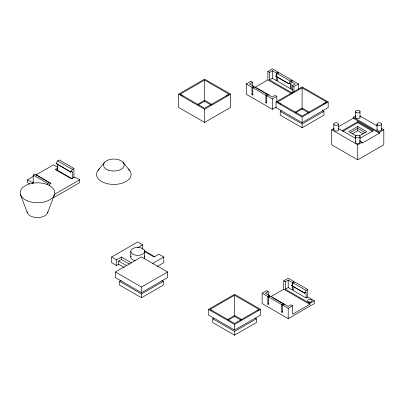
<?xml version="1.0" encoding="UTF-8"?>
<svg xmlns="http://www.w3.org/2000/svg" width="404" height="404" viewBox="0 0 404 404"><rect width="100%" height="100%" fill="white"/><g stroke="black" fill="none" stroke-linecap="round" stroke-linejoin="round"><path stroke-width="0.61" d="M47.551 213.019L54.267 195.152M57.631 164.054L57.631 170.326L72.296 178.79L72.296 171.266L70.801 172.129L56.136 163.509L57.631 160.918L59.262 159.974L73.927 168.443L73.927 177.851M70.801 172.129L72.296 169.382L73.927 168.443M291.37 87.971L290.284 88.602L290.284 82.956L288.784 83.82L275.75 76.139L277.245 73.548L278.876 72.604L291.91 80.133L291.91 81.386M288.784 83.82L290.284 81.073L291.91 80.133M307.762 297.011L306.131 297.95L306.131 292.309L304.636 293.173L291.597 285.643L293.097 282.901L294.723 281.957L307.762 289.486L307.762 297.011L314.282 300.773L314.282 303.596L288.204 318.65L262.13 303.596L262.13 293.248L266.615 290.663L268.241 291.602L268.241 295.364M304.636 293.173L306.131 290.425L307.762 289.486M98.106 170.281L104.389 162.539M226.553 96.001L229.053 94.183L204.606 80.068L180.164 94.183L182.659 96.001M323.548 104.141L326.543 101.96L302.101 87.845L277.654 101.96L278.654 102.687M257.52 310.469L259.014 309.378L234.572 295.263L210.131 309.378L211.625 310.469M33.189 183.184L33.189 175.028L34.815 174.089L50.98 183.421L49.485 184.436L49.485 185.694M29.654 183.906L27.482 182.648L27.482 179.825L33.456 176.376M35.633 175.124L53.555 164.776L57.903 167.281M178.533 94.183L204.606 79.128L230.679 94.183L230.679 107.353L204.606 122.407L178.533 107.353L178.533 94.183L204.606 109.237L230.679 94.183M27.482 179.825L32.37 182.648L33.456 182.022M57.903 167.912L55.186 169.478L71.483 178.886L74.74 177.002L79.628 179.825L79.628 182.648L53.555 197.702L53.555 196.011M56.272 170.17L57.903 169.226M33.189 175.028L47.854 183.497L49.485 182.558M197.228 104.56L204.606 100.298L211.989 104.56M198.278 104.888L204.606 101.237L210.933 104.888M54.101 194.566L79.628 179.825M276.159 107.105L272.357 109.297L246.283 94.248L246.283 83.896L250.763 81.31L252.394 82.249L252.394 86.012M291.234 93.385L267.877 79.896L267.877 71.432L272.357 68.842L278.058 72.134L278.058 73.392M229.053 94.183L204.606 108.292L180.164 94.183M252.394 82.249L249.541 83.896L253.616 86.249L253.616 87.501M267.877 71.432L269.503 72.372L272.357 70.725L276.432 73.079L278.058 72.134M246.283 83.896L251.985 87.188L253.616 86.249M251.985 87.188L251.985 94.718L252.803 95.187L252.803 87.658L254.429 86.719L272.357 97.066L275.21 95.42L276.836 96.364L276.836 101.808M254.51 87.618L267.877 79.896M269.503 72.372L269.503 79.896L272.357 78.25L276.432 80.603L277.518 79.977M251.985 94.718L253.076 94.087M252.803 87.658L265.837 95.187L267.468 94.243M265.837 95.187L265.837 102.712L266.655 103.182L266.655 95.657L268.281 94.718M292.627 89.951L291.097 89.072L291.097 81.542L292.728 80.603L298.43 83.896L298.43 89.375M292.319 92.44L292.319 85.542L295.173 83.896L291.097 81.542M265.837 102.712L266.923 102.086M266.655 95.657L272.357 98.95L276.836 96.364M292.319 85.542L293.95 86.481L298.43 83.896M276.023 101.96L302.101 86.905L328.174 101.96L328.174 107.6L302.101 122.654L276.023 107.6L276.023 101.96L302.101 117.014L328.174 101.96M322.296 110.418L323.937 111.368L323.937 115.13L302.101 127.735L280.26 115.13L280.26 111.368L281.901 110.418M295.243 112.029L302.101 108.075L309.479 112.337M295.773 112.665L302.101 109.014L308.424 112.665M326.543 101.96L302.101 116.069L277.654 101.96M280.26 111.368L302.101 123.972L323.937 111.368M381.629 128.492L383.8 129.745L383.8 144.799L357.727 159.853L331.654 144.799L331.654 129.745L334.143 128.31M353.248 117.281L379.321 132.335L379.321 133.275L353.248 118.221L353.248 117.281L355.737 115.842M124.078 267.397L118.645 264.261L116.529 265.484L111.64 262.661L111.64 257.015L137.713 241.961L142.602 244.784L142.602 249.172M338.274 126.866L353.248 118.221M111.64 257.015L116.529 259.838L121.417 257.015L131.734 262.974M137.713 247.607L142.602 244.784M342.244 130.689L357.727 121.75L373.205 130.689L359.863 138.39M342.779 131.32L357.727 122.69L372.675 131.32M118.645 264.261L118.645 261.06L121.417 259.459L129.563 264.166M359.308 135.89L366.691 131.628L357.727 126.452L348.763 131.628L356.146 135.89M350.344 132.598L357.727 128.336L365.11 132.598M352.293 133.825L357.727 130.689L363.161 133.825M115.413 271.973L141.486 256.919L167.559 271.973L167.559 277.614L141.486 292.668L115.413 277.614L115.413 271.973L141.486 287.022L167.559 271.973M161.681 280.432L163.322 281.381L163.322 285.143L141.486 297.748L119.65 285.143L119.65 281.381L121.286 280.432M331.654 129.745L357.727 144.799L362.206 142.213L362.206 143.152L379.321 133.275M379.321 132.335L383.8 129.745M152.379 263.6L163.787 257.015L163.787 262.661L157.267 266.423M119.65 281.381L141.486 293.986L163.322 281.381M208.499 309.378L234.572 294.324L260.646 309.378L260.646 315.024L234.572 330.078L208.499 315.024L208.499 309.378L234.572 324.432L260.646 309.378M255.318 318.155L256.409 318.786L256.409 322.549L234.572 335.158L212.736 322.549L212.736 318.786L213.827 318.155M293.91 281.487L292.279 282.426L288.204 280.078L285.355 281.724L285.355 289.249L309.797 303.364L309.797 304.303L283.724 289.249L283.724 280.78L288.204 278.194L293.91 281.487L293.91 282.744M268.241 291.602L265.393 293.248L269.463 295.602L269.463 296.854M227.189 319.756L234.572 315.494L241.956 319.756M262.13 293.248L267.837 296.541L269.463 295.602M228.245 320.089L234.572 316.433L240.9 320.089M267.837 296.541L267.837 304.066L268.65 304.54L268.65 297.011L270.281 296.071L288.204 306.419L291.057 304.773L292.688 305.712L292.688 314.181L309.797 304.303M270.892 296.657L283.724 289.249M285.355 289.249L288.204 287.603L292.279 289.956L293.365 289.33M267.837 304.066L268.923 303.439M259.014 309.378L234.572 323.493L210.131 309.378M212.736 318.786L234.572 331.396L256.409 318.786M268.65 297.011L281.689 304.54L283.315 303.596M281.689 304.54L281.689 312.065L282.502 312.534L282.502 305.01L284.133 304.066M281.689 312.065L282.775 311.439M282.502 305.01L288.204 308.303L292.688 305.712M309.797 303.364L314.282 300.773M359.898 115.948L377.28 125.982M277.245 73.548L290.284 81.073M275.75 76.139L288.784 83.663M290.284 88.602L277.245 81.073L277.245 76.684M269.503 79.896L292.319 93.072M338.31 128.411L355.692 138.451M359.494 140.643L362.206 142.213M256.469 88.052L268.963 95.112M293.097 282.901L306.131 290.425M283.724 280.78L285.355 281.724M291.597 285.492L304.636 293.016M306.131 297.95L293.097 290.425L293.097 286.037M57.631 160.918L72.296 169.382M56.136 163.509L70.801 171.973M272.321 297.405L284.27 304.303M50.98 183.573L36.315 174.952M163.787 257.015L158.898 254.192L154.01 257.015L144.228 251.369M144.284 250.647L154.606 256.606M118.645 261.06L126.795 265.766M279.654 103.414L280.649 104.141M123.023 162.272L129.76 170.584M20.528 194.713L27.305 212.757M381.623 124.099L381.623 129.745M377.013 124.099L377.013 129.745M360.02 111.509L360.02 117.155M360.02 136.683A2.303 1.328 0 0 1 356.404 137.658A2.303 1.328 0 0 1 356.757 135.36A2.303 1.328 0 0 1 360.02 136.683L360.02 142.329M357.727 121.75L357.727 122.69M357.727 126.452L357.727 130.689M357.727 144.799L357.727 159.853M355.434 111.762L355.434 117.407M355.429 136.451L355.429 142.097M338.436 124.149A2.303 1.328 0 0 1 334.916 125.23A2.303 1.328 0 0 1 335.052 122.927A2.303 1.328 0 0 1 338.436 124.149L338.436 129.79M333.83 124.053L333.83 129.699M302.101 87.845L302.101 109.014M302.101 117.014L302.101 122.654M302.101 123.972L302.101 127.735M293.95 86.481L293.95 91.925M292.279 282.426L292.279 289.956M288.204 280.078L288.204 287.603M288.204 308.303L288.204 318.65M276.432 73.079L276.432 80.603M272.357 70.725L272.357 78.25M272.357 98.95L272.357 109.297M234.572 295.263L234.572 316.433M234.572 324.432L234.572 330.078M234.572 331.396L234.572 335.158M204.606 80.068L204.606 101.237M204.606 109.237L204.606 122.407M144.627 251.369A6.913 3.99 0 0 1 134.254 254.828A6.913 3.99 0 0 1 134.254 247.915A6.913 3.99 0 0 1 144.627 251.369L144.627 257.015M141.486 287.022L141.486 292.668M141.486 293.986L141.486 297.748M130.8 251.369L130.8 257.015M121.417 257.015L121.417 259.459M116.529 259.838L116.529 265.484M47.854 183.497L47.854 184.749M32.37 182.648L32.37 183.527M308.919 302.369A2.303 1.328 0 0 1 310.686 302.369M128.442 169.124A17.286 9.979 0 0 1 124.952 182.078A17.286 9.979 0 0 1 102.252 181.861A17.286 9.979 0 0 1 99.505 168.847M47.829 211.989A10.373 5.989 0 0 1 37.249 217.579A10.373 5.989 0 0 1 27.113 211.716M144.39 255.979A6.913 3.99 0 0 1 144.102 258.545M135.067 260.701A6.913 3.99 0 0 1 131.032 255.979M359.818 141.653A2.303 1.328 0 0 1 357.525 143.536A2.303 1.328 0 0 1 355.838 141.445M381.543 129.401A2.303 1.328 0 0 1 379.321 131.078A2.303 1.328 0 0 1 377.094 129.401M338.38 129.447A2.303 1.328 0 0 1 336.057 131.078A2.303 1.328 0 0 1 333.931 129.356M359.883 116.817A2.303 1.328 0 0 1 357.646 118.609A2.303 1.328 0 0 1 355.631 116.726M308.388 301.828A2.303 1.328 0 0 0 312.08 300.95A2.303 1.328 0 0 0 308.919 299.546A2.303 1.328 0 0 0 308.388 301.828M108.484 170.17A10.373 5.989 0 0 0 124.19 165.135A10.373 5.989 0 0 0 108.777 159.797A10.373 5.989 0 0 0 108.484 170.17M27.871 201.071A17.286 9.979 0 0 0 54.727 193.435A17.286 9.979 0 0 0 29.846 183.82A17.286 9.979 0 0 0 27.871 201.071M377.69 125.043A2.303 1.328 0 0 0 381.543 124.447A2.303 1.328 0 0 0 378.72 122.816A2.303 1.328 0 0 0 377.69 125.043M356.262 112.66A2.303 1.328 0 0 0 359.999 111.852A2.303 1.328 0 0 0 356.919 110.388A2.303 1.328 0 0 0 356.262 112.66"/></g></svg>
